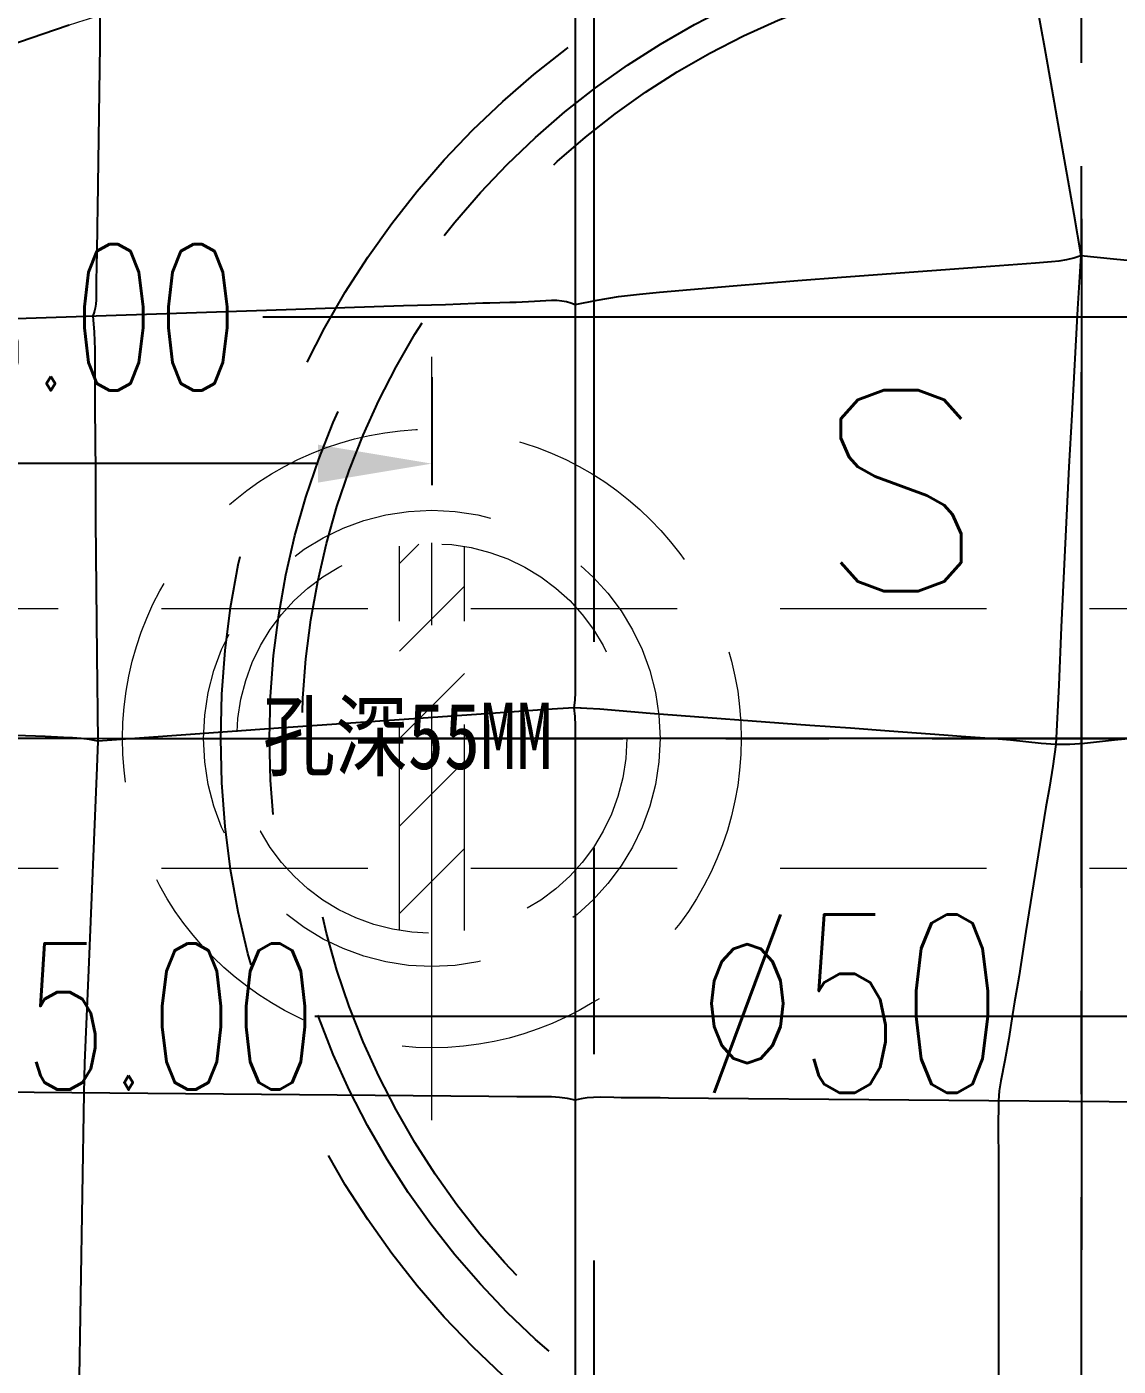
# Model space of a CAD drawing. Header units: inches. Extents: x 133169 to 134399, y -43543 to -42673.
# Drawn here: x 133789.39 to 133822.99, y -43009.64 to -42968.39 of the extents above; entities that cross this region are included whole.
import ezdxf

# ---------------------------------------------------------------- set-up
doc = ezdxf.new("R2010")
doc.units = ezdxf.units.IN
doc.header["$LTSCALE"] = 2
doc.header["$MEASUREMENT"] = 0
doc.header["$PDMODE"] = 3
doc.header["$PDSIZE"] = 0.3125
for name, pattern in [('ACAD_ISO08W100', [36, 24, -3, 6, -3]), ('CENTER', [50.8, 31.75, -6.35, 6.35, -6.35]), ('HIDDEN', [9.525, 6.35, -3.175])]:
    doc.linetypes.add(name, pattern=pattern)
doc.layers.get('0').update_dxf_attribs({"linetype": 'CONTINUOUS'})
doc.layers.get('Defpoints').update_dxf_attribs({"linetype": 'CONTINUOUS'})
for name, color, linetype in [('CAV-COR', 1, 'CONTINUOUS'), ('CL', 1, 'ACAD_ISO08W100'), ('DEFAULT_1', 7, 'CENTER'), ('SP', 3, 'CONTINUOUS')]:
    doc.layers.add(name, color=color, linetype=linetype)
for name, color, linetype, lineweight in [('dim', 3, 'CONTINUOUS', 15), ('PRODUCT', 1, 'CONTINUOUS', 15), ('WR', 122, 'HIDDEN', 18)]:
    doc.layers.add(name, color=color, linetype=linetype, lineweight=lineweight)
doc.styles.get("Standard").update_dxf_attribs({"font": 'txt.shx', "width": 0.67})
doc.styles.add('style1', font='mingliu.ttc', dxfattribs={"width": 0.75})
doc.dimstyles.new('2.00', dxfattribs={"dimtxt": 4.5, "dimasz": 3.5, "dimexe": 0.666, "dimexo": 0.626, "dimgap": 1, "dimtad": 0, "dimzin": 0, "dimdsep": 46, "dimtxsty": 'Standard', "dimcen": 0.09, "dimclrd": 3, "dimclre": 3, "dimclrt": 7, "dimazin": 0, "dimtfac": 1, "dimtofl": 0, "dimtmove": 0, "dimatfit": 0, "dimfxl": 0, "dimtolj": 1, "dimtzin": 0, "dimarcsym": 0})

# ---------------------------------------------------------------- blocks, each defined once
blk = doc.blocks.new('20160812.091803')
at = {"layer": 'DEFAULT_1', "color": 2, "linetype": 'CENTER', "ltscale": 0.5}
for p, q in [((0, 72.569), (0, -34.819)), ((47.822, 0), (-47.822, 0))]:
    blk.add_line(p, q, dxfattribs=at)
at = {"layer": 'PRODUCT', "linetype": 'ByBlock'}
for points, start_tangent, end_tangent in [([(-1.512, 31.895), (-1.452, 31.181), (-1.374, 30.466), (-1.298, 29.748), (-1.226, 29.027), (-1.083, 27.575), (-0.937, 26.114), (-0.793, 24.642), (-0.645, 23.162), (-0.502, 21.673), (-0.351, 20.179), (-0.201, 18.684), (-0.128, 17.936), (-0.056, 17.188), (0.014, 16.441), (0.089, 15.698), (0.163, 14.96), (0.189, 14.204)], (0.05764, -0.998337), (-0.027276, -0.999628)), ([(11.441, 32.084), (11.327, 31.309), (11.313, 30.515), (11.309, 29.718), (11.301, 28.919), (11.294, 28.115), (11.288, 27.306), (11.274, 25.678), (11.26, 24.038), (11.246, 22.389), (11.232, 20.732), (11.218, 19.071), (11.203, 17.409), (11.189, 15.748), (11.175, 14.086), (11.161, 12.441)], (-0.251057, -0.967972), (-0.008849, -0.999961)), ([(-14.872, 14.978), (-14.803, 15.667), (-14.728, 16.356), (-14.664, 17.048), (-14.611, 17.741), (-14.519, 19.131), (-14.44, 20.522), (-14.365, 21.912), (-14.289, 23.3), (-14.225, 24.683), (-14.159, 26.059), (-14.1, 27.428), (-14.052, 28.786), (-13.991, 30.132), (-13.927, 30.801), (-13.813, 31.463)], (0.085918, 0.996302), (0.221073, 0.975257)), ([(-28.467, 12.441), (-27.484, 12.652), (-26.459, 12.866), (-25.399, 13.079), (-24.311, 13.291), (-23.2, 13.502), (-22.062, 13.715), (-20.899, 13.926), (-19.718, 14.137), (-18.524, 14.347), (-17.315, 14.558), (-16.098, 14.768), (-14.872, 14.978)], (0.977179, 0.212416), (0.986149, 0.165862)), ([(-14.872, 14.978), (-13.655, 14.901), (-12.427, 14.834), (-11.19, 14.766), (-9.943, 14.697), (-8.688, 14.631), (-7.426, 14.567), (-6.16, 14.505), (-4.892, 14.443), (-3.622, 14.385), (-2.352, 14.329), (-1.081, 14.27), (0.189, 14.204)], (0.997568, -0.069694), (0.998388, -0.056753)), ([(-13.359, -0.59), (-13.49, 0.038), (-13.595, 0.668), (-13.673, 1.303), (-13.733, 1.941), (-13.843, 3.222), (-13.952, 4.509), (-14.058, 5.802), (-14.162, 7.1), (-14.261, 8.406), (-14.361, 9.716), (-14.46, 11.032), (-14.508, 11.691), (-14.556, 12.351), (-14.604, 13.011), (-14.651, 13.673), (-14.711, 14.334), (-14.872, 14.978)], (-0.220226, 0.975449), (-0.365259, 0.930906)), ([(0.189, 14.204), (0.14, 13.585), (0.068, 12.952), (0.013, 12.32), (-0.03, 11.691), (-0.076, 11.066), (-0.123, 10.441), (-0.212, 9.191), (-0.307, 7.95), (-0.394, 6.711), (-0.488, 5.478), (-0.579, 4.248), (-0.67, 3.023), (-0.764, 1.802), (-0.865, 0.585), (-0.914, -0.022), (-0.947, -0.631)], (-0.037064, -0.999313), (-0.030457, -0.999536)), ([(0.189, 14.204), (1.114, 14.076), (2.033, 13.917), (2.954, 13.768), (3.874, 13.621), (4.793, 13.473), (5.71, 13.324), (6.628, 13.182), (7.543, 13.037), (8.452, 12.88), (9.36, 12.74), (9.81, 12.659), (10.254, 12.571), (10.693, 12.488), (11.161, 12.441)], (0.995148, -0.098391), (0.999685, -0.025102)), ([(11.161, 12.441), (11.151, 11.328), (11.142, 10.229), (11.132, 9.128), (11.123, 8.033), (11.114, 6.941), (11.104, 5.852), (11.095, 4.768), (11.086, 3.686), (11.077, 2.607), (11.072, 2.069), (11.067, 1.531), (11.064, 0.995), (11.057, 0.461), (11.055, -0.072), (11.139, -0.59)], (-0.008348, -0.999965), (0.296013, -0.955184)), ([(11.161, 12.441), (11.852, 12.433), (12.566, 12.438), (13.275, 12.441), (13.977, 12.441), (15.372, 12.441), (16.755, 12.441), (18.128, 12.441), (19.491, 12.441), (20.839, 12.441), (22.168, 12.441), (23.474, 12.441), (24.745, 12.441), (25.982, 12.441), (27.184, 12.441)], (0.999488, -0.031991), (1, -0.000009)), ([(-26.619, -0.59), (-25.68, -0.59), (-24.697, -0.59), (-23.671, -0.59), (-22.611, -0.59), (-21.524, -0.59), (-20.408, -0.59), (-19.269, -0.59), (-18.112, -0.59), (-16.939, -0.591), (-15.756, -0.59), (-14.565, -0.591), (-13.965, -0.589), (-13.359, -0.59)], (1, -0.000682), (0.999966, -0.008289)), ([(-13.01, -15.44), (-13.049, -14.27), (-13.087, -13.098), (-13.126, -11.918), (-13.166, -10.722), (-13.206, -9.502), (-13.247, -8.265), (-13.288, -7.017), (-13.331, -5.755), (-13.35, -5.118), (-13.371, -4.476), (-13.396, -3.828), (-13.418, -3.178), (-13.431, -2.525), (-13.46, -1.865), (-13.494, -1.204), (-13.461, -0.888), (-13.359, -0.59)], (-0.03335, 0.999444), (0.458413, 0.888739)), ([(-13.359, -0.59), (-12.861, -0.589), (-12.356, -0.591), (-11.339, -0.59), (-10.314, -0.591), (-9.282, -0.59), (-8.245, -0.59), (-7.205, -0.59), (-6.163, -0.591), (-5.121, -0.59), (-4.077, -0.591), (-3.555, -0.59), (-3.033, -0.59), (-2.51, -0.592), (-1.987, -0.589), (-1.464, -0.584), (-0.947, -0.631)], (0.99996, 0.008986), (0.984075, -0.177756)), ([(-0.947, -0.631), (-0.444, -0.589), (0.062, -0.589), (0.569, -0.591), (1.075, -0.59), (2.087, -0.591), (3.098, -0.59), (4.108, -0.59), (5.118, -0.59), (6.126, -0.59), (7.133, -0.59), (8.138, -0.59), (9.141, -0.59), (10.142, -0.591), (11.139, -0.59)], (0.988236, 0.152939), (1, 0.000802)), ([(-0.947, -0.631), (-0.899, -1.273), (-0.857, -1.912), (-0.772, -3.186), (-0.687, -4.449), (-0.6, -5.7), (-0.513, -6.941), (-0.427, -8.172), (-0.342, -9.386), (-0.257, -10.586), (-0.171, -11.773), (-0.085, -12.952), (0, -14.122), (0.086, -15.282)], (0.080092, -0.996787), (0.076903, -0.997039)), ([(11.139, -0.59), (11.044, -1.245), (11.037, -1.902), (11.034, -2.556), (11.026, -3.207), (11.021, -3.856), (11.016, -4.503), (11.005, -5.787), (10.994, -7.06), (10.983, -8.32), (10.973, -9.577), (10.962, -10.83), (10.951, -12.073), (10.941, -13.299), (10.93, -14.514), (10.92, -15.718)], (-0.257798, -0.966199), (-0.00842, -0.999965)), ([(11.139, -0.59), (12.406, -0.591), (13.661, -0.59), (14.908, -0.59), (16.143, -0.59), (17.365, -0.59), (18.573, -0.59), (19.766, -0.59), (20.943, -0.59), (22.098, -0.591), (22.666, -0.589), (23.227, -0.589), (23.78, -0.593), (24.327, -0.589), (24.863, -0.586), (25.12, -0.61), (25.365, -0.667)], (1, -0.000937), (0.950138, -0.31183)), ([(-22.276, -15.217), (-21.946, -15.217), (-21.606, -15.216), (-20.915, -15.222), (-20.199, -15.234), (-19.458, -15.245), (-18.696, -15.257), (-17.922, -15.269), (-17.134, -15.282), (-16.335, -15.294), (-15.526, -15.307), (-15.116, -15.312), (-14.701, -15.319), (-14.285, -15.328), (-13.865, -15.331), (-13.442, -15.339), (-13.228, -15.371), (-13.01, -15.44)], (0.999971, -0.007662), (0.918463, -0.395508)), ([(-19.613, -23.202), (-19.868, -22.417), (-20.208, -21.384), (-20.554, -20.357), (-20.9, -19.331), (-21.244, -18.304), (-21.592, -17.281), (-21.938, -16.252), (-22.276, -15.217)], (-0.306714, 0.951802), (-0.304701, 0.952448)), ([(-13.01, -15.44), (-12.004, -15.377), (-10.959, -15.372), (-9.89, -15.371), (-8.8, -15.361), (-7.701, -15.355), (-6.596, -15.349), (-5.485, -15.34), (-4.372, -15.332), (-3.258, -15.324), (-2.144, -15.313), (-1.026, -15.295), (-0.466, -15.285), (0.086, -15.282)], (0.993827, 0.110938), (0.999982, -0.005967)), ([(-12.755, -23.156), (-12.776, -22.533), (-12.809, -21.522), (-12.843, -20.514), (-12.876, -19.502), (-12.909, -18.491), (-12.943, -17.479), (-12.976, -16.466), (-13.01, -15.44)], (-0.032482, 0.999472), (-0.032457, 0.999473)), ([(0.086, -15.282), (0, -15.815), (-0.032, -16.353), (-0.055, -16.888), (-0.076, -17.418), (-0.116, -18.471), (-0.157, -19.513), (-0.193, -20.541), (-0.234, -21.559), (-0.275, -22.575), (-0.297, -23.139)], (-0.240342, -0.970688), (-0.039023, -0.999238)), ([(0.086, -15.282), (0.543, -15.295), (0.993, -15.315), (1.896, -15.352), (2.801, -15.39), (3.706, -15.426), (4.611, -15.464), (5.515, -15.501), (6.42, -15.538), (7.323, -15.575), (8.226, -15.614), (9.128, -15.654), (10.028, -15.691), (10.92, -15.718)], (0.999874, -0.015856), (0.999769, -0.021511)), ([(10.92, -15.718), (10.911, -16.77), (10.902, -17.813), (10.893, -18.845), (10.885, -19.864), (10.876, -20.868), (10.868, -21.856), (10.859, -22.832), (10.857, -23.145)], (-0.008629, -0.999963), (-0.006853, -0.999977)), ([(10.92, -15.718), (11.942, -15.736), (12.942, -15.752), (13.923, -15.767), (14.883, -15.782), (15.825, -15.797), (16.747, -15.811), (17.656, -15.825), (18.55, -15.839), (19.423, -15.853), (20.26, -15.866), (21.063, -15.878), (21.844, -15.89)], (0.999842, -0.017777), (0.999868, -0.016255))]:
    blk.add_spline(points, degree=3, dxfattribs=dict(at, start_tangent=start_tangent, end_tangent=end_tangent))
blk = doc.blocks.new('20160825.135956')
at = {"color": 8, "linetype": 'HIDDEN'}
blk.add_circle((0, 0), 26.5, dxfattribs=at)
at = {"layer": 'SP', "linetype": 'CENTER', "ltscale": 0.25}
for p, q in [((0, -30), (0, 30)), ((-30, 0), (30, 0))]:
    blk.add_line(p, q, dxfattribs=at)
at = {"layer": 'SP', "linetype": 'HIDDEN'}
for radius in [25, 24]:
    blk.add_circle((0, 0), radius, dxfattribs=at)
at = {"layer": 'dim', "insert": (-7.14, -8.167), "char_height": 5.4854, "attachment_point": 5}
blk.add_mtext('Ø50', dxfattribs=at)
at = {"layer": 'SP'}
blk.add_text('S', height=6.185, dxfattribs=at).set_placement((-8.209, 4.535))
blk = doc.blocks.new('*D34601')
at = {"layer": 'Defpoints', "color": 0}
for p in [(133746.864, -42976.586), (133801.864, -42978.551), (133801.864, -42981.844)]:
    blk.add_point(p, dxfattribs=at)
at = {"layer": 'dim', "color": 3, "linetype": 'ByBlock', "lineweight": -2}
for p, q in [((133746.864, -42977.212), (133746.864, -42982.51)), ((133801.864, -42979.177), (133801.864, -42982.51)), ((133750.364, -42981.844), (133766.246, -42981.844)), ((133798.364, -42981.844), (133779.301, -42981.844))]:
    blk.add_line(p, q, dxfattribs=at)
at = {"layer": 'dim', "color": 3, "linetype": 'ByBlock'}
for points in [[(133750.364, -42981.261), (133750.364, -42982.428), (133746.864, -42981.844)], [(133798.364, -42982.428), (133798.364, -42981.261), (133801.864, -42981.844)]]:
    blk.add_solid(points, dxfattribs=at)
at = {"layer": 'dim', "color": 7, "linetype": 'ByBlock', "insert": (133772.774, -42981.844), "char_height": 4.5, "attachment_point": 5}
blk.add_mtext('\\A1;55.00', dxfattribs=at)
blk = doc.blocks.new('*D34602')
at = {"layer": 'Defpoints', "color": 0}
for p in [(133746.864, -42973.138), (133746.864, -42977.338), (133834.864, -42978.551)]:
    blk.add_point(p, dxfattribs=at)
at = {"layer": 'dim', "color": 3, "linetype": 'ByBlock', "lineweight": -2}
for p, q in [((133746.864, -42973.764), (133746.864, -42978.004)), ((133834.864, -42977.925), (133834.864, -42976.672)), ((133750.364, -42977.338), (133783.606, -42977.338)), ((133831.364, -42977.338), (133796.661, -42977.338))]:
    blk.add_line(p, q, dxfattribs=at)
at = {"layer": 'dim', "color": 3, "linetype": 'ByBlock'}
for points in [[(133750.364, -42976.755), (133750.364, -42977.922), (133746.864, -42977.338)], [(133831.364, -42977.922), (133831.364, -42976.755), (133834.864, -42977.338)]]:
    blk.add_solid(points, dxfattribs=at)
at = {"layer": 'dim', "color": 7, "linetype": 'ByBlock', "insert": (133790.134, -42977.338), "char_height": 4.5, "attachment_point": 5}
blk.add_mtext('\\A1;88.00', dxfattribs=at)
blk = doc.blocks.new('*D34603')
at = {"layer": 'Defpoints', "color": 0}
for p in [(133746.864, -42998.868), (133861.859, -43001.306), (133746.864, -43002.371)]:
    blk.add_point(p, dxfattribs=at)
at = {"layer": 'dim', "color": 3, "linetype": 'ByBlock', "lineweight": -2}
for p, q in [((133746.864, -43001.745), (133746.864, -42998.202)), ((133861.859, -43000.68), (133861.859, -42998.202)), ((133750.364, -42998.868), (133784.206, -42998.868)), ((133858.359, -42998.868), (133798.266, -42998.868))]:
    blk.add_line(p, q, dxfattribs=at)
at = {"layer": 'dim', "color": 3, "linetype": 'ByBlock'}
for points in [[(133750.364, -42998.284), (133750.364, -42999.451), (133746.864, -42998.868)], [(133858.359, -42999.451), (133858.359, -42998.284), (133861.859, -42998.868)]]:
    blk.add_solid(points, dxfattribs=at)
at = {"layer": 'dim', "color": 7, "linetype": 'ByBlock', "insert": (133791.236, -42998.868), "char_height": 4.5, "attachment_point": 5}
blk.add_mtext('\\A1;115.00', dxfattribs=at)
blk = doc.blocks.new('20160829.094417')
at = {"layer": 'WR', "ltscale": 0.5}
h = blk.add_hatch(dxfattribs=at)
h.set_pattern_fill('ANSI31', color=256, scale=0.6, style=0)
h.set_pattern_definition([(45, (109655.9367, -37411.4868), (-1.347038418, 1.347038418), [])])
h.paths.add_polyline_path([(-1, 0), (0, 0), (0, 6, 0.041886), (-1, 5.916)])
h.paths.add_polyline_path([(0, 0), (-1, 0), (-1, -5.916, 0.041886), (0, -6)])
h.paths.add_polyline_path([(1, 0), (0, 0), (0, -6, 0.041886), (1, -5.916)])
h.paths.add_polyline_path([(1, 5.916, 0.041886), (0, 6), (0, 0), (1, 0)])
at = {"layer": 'WR', "linetype": 'CENTER', "ltscale": 0.2}
for p, q in [((0, -11.755), (0, 11.755)), ((11.755, 0), (-11.755, 0))]:
    blk.add_line(p, q, dxfattribs=at)
at = {"layer": 'WR', "ltscale": 0.5}
for p, q in [((-1, -5.916), (-1, 5.916)), ((1, -5.916), (1, 5.916))]:
    blk.add_line(p, q, dxfattribs=at)
for radius in [9.525, 7.025, 6]:
    blk.add_circle((0, 0), radius, dxfattribs=at)

msp = doc.modelspace()

# ---------------------------------------------------------------- linework, layer by layer
at = {"layer": 'CAV-COR', "linetype": 'ByBlock'}
for p, q in [((133806.274, -42953.205), (133806.274, -42974.208)), ((133790.248, -42968.489), (133790.703, -42968.337)), ((133791.647, -42968.965), (133791.57, -42973.963)), ((133791.57, -42973.963), (133791.561, -42974.526)), ((133791.561, -42974.526), (133791.549, -42975.378)), ((133814.474, -42976.104), (133818.784, -42975.781)), ((133821.842, -42975.434), (133821.741, -42977.076)), ((133811.144, -42976.373), (133813.135, -42976.21)), ((133813.135, -42976.21), (133814.474, -42976.104)), ((133808.873, -42976.567), (133811.144, -42976.373)), ((133796.776, -42977.119), (133800.993, -42976.978)), ((133800.993, -42976.978), (133802.282, -42976.939)), ((133802.282, -42976.939), (133803.211, -42976.903)), ((133803.646, -42976.889), (133804.261, -42976.876)), ((133783.708, -42977.55), (133796.776, -42977.119)), ((133806.275, -42977.516), (133806.274, -42985.118)), ((133791.507, -42982.129), (133791.514, -42983.605)), ((133791.514, -42983.605), (133791.546, -42987.739)), ((133806.274, -42985.118), (133806.272, -42987.868)), ((133803.678, -42989.534), (133796.998, -42989.997)), ((133813.496, -42989.906), (133808.582, -42989.535)), ((133789.96, -42990.25), (133787.794, -42990.166)), ((133796.998, -42989.997), (133791.582, -42990.392)), ((133814.75, -42989.994), (133813.496, -42989.906)), ((133815.941, -42990.085), (133814.75, -42989.994)), ((133824.385, -42990.218), (133822.877, -42990.362)), ((133819.673, -42990.359), (133819.178, -42990.318)), ((133806.273, -42990.791), (133806.274, -42996.795)), ((133820.766, -42992.427), (133820.15, -42996.256)), ((133806.274, -42996.795), (133806.274, -42997.73)), ((133791.297, -42997.441), (133791.174, -43000.295)), ((133806.274, -42997.73), (133806.274, -42999.232)), ((133806.274, -42999.232), (133806.274, -43009.119)), ((133791.174, -43000.295), (133791.146, -43001.226)), ((133803.618, -43001.332), (133784.811, -43001.172)), ((133791.146, -43001.226), (133790.893, -43017.306)), ((133804.482, -43001.342), (133803.618, -43001.332)), ((133837.004, -43001.618), (133809.151, -43001.38))]:
    msp.add_line(p, q, dxfattribs=at)
for points in [[(133819.305, -42961.839), (133819.484, -42962.671), (133819.673, -42963.57), (133819.869, -42964.534), (133820.072, -42965.564), (133820.281, -42966.653), (133820.497, -42967.802), (133820.722, -42969.027), (133820.952, -42970.312), (133821.18, -42971.602)], [(133791.647, -42968.03), (133791.647, -42968.344), (133791.648, -42968.657), (133791.647, -42968.965)], [(133787.367, -42969.462), (133788.145, -42969.201), (133790.248, -42968.489)], [(133821.18, -42971.602), (133821.624, -42974.159), (133821.842, -42975.434)], [(133806.274, -42974.208), (133806.273, -42975.549), (133806.275, -42977.516)], [(133791.549, -42975.378), (133791.544, -42975.692), (133791.54, -42975.844), (133791.534, -42976.135)], [(133818.784, -42975.781), (133820.444, -42975.662), (133820.695, -42975.644), (133820.94, -42975.625), (133821.178, -42975.598), (133821.408, -42975.559), (133821.63, -42975.505), (133821.842, -42975.434)], [(133821.842, -42975.434), (133822.844, -42975.538), (133823.812, -42975.633), (133824.75, -42975.705), (133825.651, -42975.765), (133826.518, -42975.818), (133828.939, -42975.949)], [(133791.534, -42976.135), (133791.533, -42976.275), (133791.532, -42976.412), (133791.534, -42976.546), (133791.534, -42976.676), (133791.529, -42976.804), (133791.519, -42976.93), (133791.498, -42977.054), (133791.467, -42977.176), (133791.424, -42977.296)], [(133806.274, -42976.947), (133806.953, -42976.806), (133807.613, -42976.699), (133808.254, -42976.624), (133808.873, -42976.567)], [(133803.211, -42976.903), (133803.431, -42976.895), (133803.646, -42976.889)], [(133804.261, -42976.876), (133804.457, -42976.871), (133804.648, -42976.865), (133804.836, -42976.856), (133805.021, -42976.844), (133805.202, -42976.83), (133805.378, -42976.818), (133805.548, -42976.811), (133805.71, -42976.813), (133805.864, -42976.826), (133806.009, -42976.852), (133806.146, -42976.892), (133806.274, -42976.947)], [(133791.424, -42977.296), (133791.465, -42977.796), (133791.487, -42978.329), (133791.493, -42978.892), (133791.491, -42979.484), (133791.491, -42980.104), (133791.507, -42982.129)], [(133821.741, -42977.076), (133821.562, -42980.344), (133821.478, -42981.939), (133821.319, -42985.159)], [(133821.319, -42985.159), (133821.24, -42986.882), (133821.161, -42988.661), (133821.068, -42990.495)], [(133791.546, -42987.739), (133791.558, -42988.613), (133791.573, -42989.501), (133791.582, -42990.392)], [(133806.272, -42987.868), (133806.273, -42988.134), (133806.28, -42988.645)], [(133806.28, -42988.645), (133806.278, -42988.891), (133806.264, -42989.129), (133806.233, -42989.359)], [(133806.233, -42989.359), (133805.403, -42989.419), (133803.678, -42989.534)], [(133808.582, -42989.535), (133807.034, -42989.406), (133806.233, -42989.359)], [(133806.233, -42989.359), (133806.263, -42989.629), (133806.276, -42989.907), (133806.276, -42990.194), (133806.274, -42990.489), (133806.273, -42990.791)], [(133791.582, -42990.392), (133791.33, -42990.341), (133791.069, -42990.308), (133790.8, -42990.287), (133790.525, -42990.274), (133789.96, -42990.25)], [(133819.178, -42990.318), (133818.154, -42990.246), (133817.622, -42990.206), (133815.941, -42990.085)], [(133791.582, -42990.392), (133791.554, -42991.198), (133791.297, -42997.441)], [(133821.068, -42990.495), (133820.624, -42990.464), (133819.673, -42990.359)], [(133821.068, -42990.495), (133820.982, -42991.16), (133820.875, -42991.802), (133820.766, -42992.427)], [(133822.877, -42990.362), (133821.954, -42990.458), (133821.509, -42990.489), (133821.068, -42990.495)], [(133820.15, -42996.256), (133819.942, -42997.601), (133819.872, -42998.016), (133819.802, -42998.417), (133819.737, -42998.804)], [(133819.737, -42998.804), (133819.624, -42999.541), (133819.565, -42999.889), (133819.502, -43000.223), (133819.378, -43000.85)], [(133819.378, -43000.85), (133819.33, -43001.154), (133819.305, -43001.466)], [(133805.288, -43001.342), (133804.757, -43001.343), (133804.482, -43001.342)], [(133806.274, -43001.445), (133806.038, -43001.394), (133805.795, -43001.362), (133805.544, -43001.347), (133805.288, -43001.342)], [(133807.045, -43001.357), (133806.842, -43001.359), (133806.645, -43001.371), (133806.456, -43001.399), (133806.274, -43001.445)], [(133807.691, -43001.368), (133807.47, -43001.365), (133807.045, -43001.357)], [(133809.151, -43001.38), (133808.891, -43001.377), (133807.691, -43001.368)], [(133819.305, -43001.466), (133819.297, -43002.339), (133819.304, -43003.263)], [(133819.304, -43003.263), (133819.305, -43028.402), (133819.305, -43029.35)], [(133806.274, -43009.119), (133806.273, -43011.912), (133806.275, -43013.317)]]:
    msp.add_lwpolyline(points, dxfattribs=at)
at = {"layer": 'CL', "color": 7, "linetype": 'CENTER', "ltscale": 0.5}
msp.add_line((133821.864, -42720.306), (133821.864, -43120.306), dxfattribs=at)
at = {"layer": 'DEFAULT_1', "color": 2, "linetype": 'CENTER', "ltscale": 0.5}
for p, q in [((133806.864, -43038.127), (133806.864, -42942.484)), ((133879.434, -42990.306), (133772.045, -42990.306))]:
    msp.add_line(p, q, dxfattribs=at)
at = {"layer": 'WR', "linetype": 'HIDDEN', "ltscale": 0.5}
for p, q in [((133726.864, -42986.306), (133861.859, -42986.306)), ((133726.864, -42994.306), (133861.859, -42994.306))]:
    msp.add_line(p, q, dxfattribs=at)
at = {"layer": 'WR', "linetype": 'CENTER', "ltscale": 0.3}
msp.add_line((133726.864, -42990.306), (133861.859, -42990.306), dxfattribs=at)

# ---------------------------------------------------------------- block references
at = {"layer": 'PRODUCT', "linetype": 'ByBlock', "rotation": -90.00000000000001}
msp.add_blockref('20160812.091803', (133806.864, -42990.306), dxfattribs=at)
at = {"layer": 'SP', "linetype": 'ByBlock'}
msp.add_blockref('20160825.135956', (133821.864, -42990.306), dxfattribs=at)
at = {"layer": 'WR', "linetype": 'ByBlock'}
msp.add_blockref('20160829.094417', (133801.864, -42990.306), dxfattribs=at)

# ---------------------------------------------------------------- texts
at = {"layer": 'dim', "color": 4, "linetype": 'ByBlock', "style": 'style1', "width": 0.8}
msp.add_text('孔深55MM', height=2.0462, dxfattribs=at).set_placement((133796.658, -42991.249))

# ---------------------------------------------------------------- dimensions: what is measured, and where the dimension line sits
at = {"layer": 'dim', "linetype": 'ByBlock'}
for base, p1, p2, picture, middle in [((133746.864, -42977.338), (133834.864, -42978.551), (133746.864, -42973.138), '*D34602', (133790.134, -42977.338)), ((133801.864, -42981.844), (133746.864, -42976.586), (133801.864, -42978.551), '*D34601', (133772.774, -42981.844)), ((133746.864, -42998.8678), (133861.8593, -43001.3057), (133746.864, -43002.3713), '*D34603', (133791.2358, -42998.8678))]:
    dim = msp.add_linear_dim(base=base, p1=p1, p2=p2, dimstyle='2.00', dxfattribs=at)
    dim.commit()
    dim.dimension.update_dxf_attribs({"geometry": picture, "text_midpoint": middle, "dimtype": 160})

doc.saveas('drawing.dxf')
